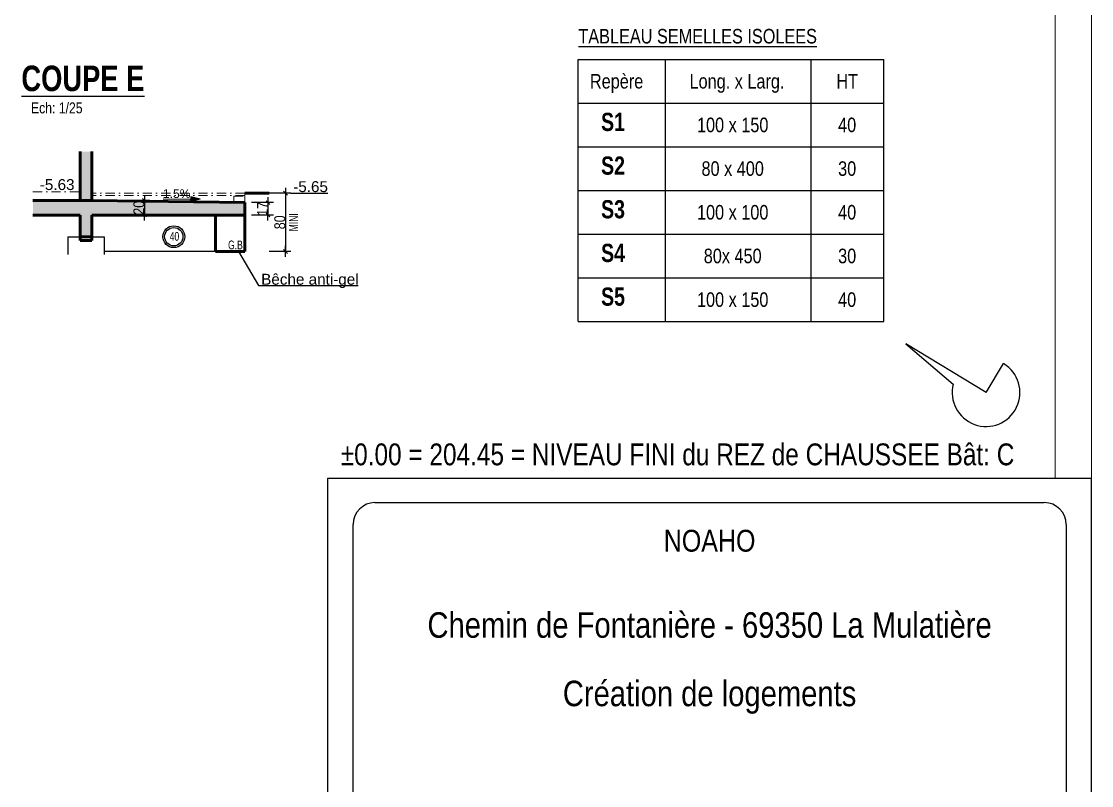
# Model space of a CAD drawing. Header units: centimetres. Extents: x 28113 to 82487, y -42944 to -12804.
# Drawn here: x 33602 to 35073, y -38185 to -37135 of the extents above; entities that cross this region are included whole.
import ezdxf
from ezdxf.enums import TextEntityAlignment as Align

# ---------------------------------------------------------------- set-up
doc = ezdxf.new("R2010")
doc.units = ezdxf.units.CM
doc.header["$LTSCALE"] = 0.5
doc.linetypes.add('TIRETPTX2', pattern=[50.8, 25.4, -12.7, 0, -12.7])
doc.layers.get('DEFPOINTS').update_dxf_attribs({"linetype": 'CONTINUOUS'})
for name, color, linetype in [('01-cartouche', 7, 'CONTINUOUS'), ('01-cartouche-cage A', 7, 'CONTINUOUS'), ('01_linteaux', 2, 'CONTINUOUS'), ('01_poch_murs', 253, 'CONTINUOUS'), ('01_texte', 230, 'CONTINUOUS'), ('AA_COTES', 2, 'CONTINUOUS')]:
    doc.layers.add(name, color=color, linetype=linetype)
for name, color, linetype, lineweight in [('01_Cad_1_', 5, 'CONTINUOUS', 9), ('01_murs_coup', 5, 'CONTINUOUS', 60), ('01_résv', 32, 'CONTINUOUS', 9), ('01_tram_axes', 2, 'TIRETPTX2', 9)]:
    doc.layers.add(name, color=color, linetype=linetype, lineweight=lineweight)
doc.styles.add('ARIAL', font='arial.ttf')
doc.styles.add('cartouche', font='ARIALN.TTF', dxfattribs={"width": 0.01})
doc.styles.add('impact', font='impact.ttf')
doc.styles.add('MATTE_TXT', font='arial.ttf')
doc.styles.add('STYLE2', font='ARIALN.TTF')
doc.styles.add('stylemattecart', font='ARIALN.TTF')
doc.dimstyles.new('JB50', dxfattribs={"dimscale": 0.1, "dimtxt": 150, "dimasz": 15, "dimexe": 0.1, "dimexo": 0.1, "dimgap": 0.09, "dimtad": 1, "dimdec": 1, "dimdsep": 46, "dimtxsty": 'STYLE2', "dimblk1": 'BOND_G', "dimblk2": 'BOND_D', "dimsah": 1, "dimcen": 1.5, "dimdle": 0.01, "dimse1": 1, "dimse2": 1, "dimclrd": 4, "dimclre": 2, "dimclrt": 6, "dimazin": 2, "dimtfac": 2.333333, "dimtdec": 1, "dimtix": 1, "dimtmove": 2, "dimatfit": 3, "dimldrblk": 'BOND_G', "dimfxl": 1, "dimtolj": 1, "dimtzin": 0, "dimarcsym": 0})

# ---------------------------------------------------------------- blocks, each defined once
blk = doc.blocks.new('cartstruc')
at = {"layer": '01-cartouche-cage A', "linetype": 'Continuous'}
h = blk.add_hatch(color=9, dxfattribs=at)
h.dxf.hatch_style = 2
h.paths.add_polyline_path([(-43.6, 691.3), (-1004.8, 691.3), (-1004.8, 473.8), (-347.3, 473.8), (-347.3, 644.1), (-242.5, 473.8), (-43.6, 473.8)])
h.paths.add_polyline_path([(-951, 670.1), (-407.9, 670.1), (-407.9, 498.5), (-951, 498.5)], flags=24)
h.paths.add_polyline_path([(-223.9, 590.8), (-105, 590.8), (-105, 608.8), (-223.9, 608.8)], flags=24)
h.paths.add_polyline_path([(-224.7, 609.7), (-105.7, 609.7), (-105.7, 627.7), (-224.7, 627.7)], flags=24)
h.paths.add_polyline_path([(-226.3, 624.9), (-64.8, 624.9), (-64.8, 652.4), (-226.3, 652.4)], flags=24)
h.paths.add_polyline_path([(-226.3, 646.9), (-85, 646.9), (-85, 674.3), (-226.3, 674.3)], flags=24)
h = blk.add_hatch(color=1, dxfattribs=at)
h.dxf.hatch_style = 2
h.paths.add_polyline_path([(-338.4, 615.7), (-338.4, 95.5), (-95.1, 215.8)])
h.paths.add_polyline_path([(-318.9, 264.4), (-190.8, 265.4), (-191.1, 303.5), (-319.2, 302.5)], flags=24)
h.paths.add_polyline_path([(-326.5, 202.5), (-70.2, 203.9), (-70.5, 265.1), (-326.9, 263.8)], flags=9)
h = blk.add_hatch(color=8, dxfattribs=at)
h.dxf.hatch_style = 2
h.paths.add_polyline_path([(-45, 258.5), (-110.7, 258.5), (-81.6, 211.1), (-347.1, 79.6), (-347.1, 258.5), (-1003.4, 258.5), (-1003.4, 43.7), (-45, 43.7)])
h.paths.add_polyline_path([(-202.1, 89.1), (-60, 89.1), (-60, 127.9), (-202.1, 127.9)], flags=24)
h.paths.add_polyline_path([(-999.3, 201), (-637.8, 201), (-637.8, 47), (-999.3, 47)], flags=24)
h.paths.add_polyline_path([(-978.3, 193.3), (-435, 193.3), (-435, 254.8), (-978.3, 254.8)], flags=24)
h.paths.add_polyline_path([(-559.9, 135.5), (-504.8, 135.5), (-504.8, 166.4), (-559.9, 166.4)], flags=24)
h.paths.add_polyline_path([(-203.2, 50.3), (-56.6, 50.3), (-56.6, 88.6), (-203.2, 88.6)], flags=24)
h.paths.add_polyline_path([(-457.1, 55), (-402.4, 55), (-402.4, 85.9), (-457.1, 85.9)], flags=24)
h.paths.add_polyline_path([(-458.8, 92.7), (-404.1, 92.7), (-404.1, 123.6), (-458.8, 123.6)], flags=24)
h.paths.add_polyline_path([(-557.8, 55.3), (-498.9, 55.3), (-498.9, 86.2), (-557.8, 86.2)], flags=24)
h.paths.add_polyline_path([(-550.6, 93.7), (-498.3, 93.7), (-498.3, 124.6), (-550.6, 124.6)], flags=24)
h.paths.add_polyline_path([(-459.9, 172.5), (-408.3, 172.5), (-408.3, 203.4), (-459.9, 203.4)], flags=24)
h.paths.add_polyline_path([(-547.6, 175), (-500.7, 175), (-500.7, 205.9), (-547.6, 205.9)], flags=24)
h.paths.add_polyline_path([(-562.3, 213.8), (-499.3, 213.8), (-499.3, 244.7), (-562.3, 244.7)], flags=8)
h.paths.add_polyline_path([(-458.6, 213), (-411.3, 213), (-411.3, 243.9), (-458.6, 243.9)], flags=24)
h.paths.add_polyline_path([(-457.7, 133.4), (-405.4, 133.4), (-405.4, 164.4), (-457.7, 164.4)], flags=24)
for p, q in [((0, 1485), (-1050, 1485)), ((-1050, 1485), (-1050, 0)), ((0, 0), (0, 1485)), ((-1050, 0), (0, 0))]:
    blk.add_line(p, q, dxfattribs=at)
at = {"layer": '01-cartouche-cage A', "color": 7, "linetype": 'Continuous'}
for p, q in [((-985, 1452), (-65, 1452)), ((-1015, 60), (-1015, 1422)), ((-35, 1422), (-35, 292.1)), ((-35, 292.1), (-35, 60)), ((-65, 30), (-985, 30))]:
    blk.add_line(p, q, dxfattribs=at)
at = {"layer": '01-cartouche-cage A', "color": 7}
for p, q in [((-1002.2, 879.3), (-48.1, 879.3)), ((-1002.2, 842.3), (-1002.2, 879.3)), ((-48.1, 879.3), (-48.1, 842.3)), ((-48.1, 842.3), (-1002.2, 842.3))]:
    blk.add_line(p, q, dxfattribs=at)
at = {"layer": '01-cartouche-cage A', "color": 8}
for p, q in [((-914.7, 466.6), (-914.7, 263.2)), ((-809.1, 466.6), (-809.1, 263.2)), ((-1003.6, 442.3), (-351, 442.3)), ((-1003.6, 414.4), (-351, 414.4)), ((-1003.6, 383.3), (-351, 383.3)), ((-1003.6, 352.2), (-351, 352.2)), ((-1003.6, 321.1), (-351, 321.1)), ((-1003.6, 290), (-351, 290))]:
    blk.add_line(p, q, dxfattribs=at)
at = {"layer": '01-cartouche-cage A', "color": 7, "linetype": 'Continuous'}
for centre, start, end in [((-985, 1422), 90, 180), ((-65, 1422), 0, 90), ((-985, 60), 180, 270), ((-65, 60), 270, 0)]:
    blk.add_arc(centre, 30, start, end, dxfattribs=at)
at = {"layer": '01-cartouche-cage A', "color": 7, "style": 'stylemattecart'}
for s, p in [('Les entreprises réalisant les travaux devront tenir compte des derniers plans architecte lors de la réalisation des travaux', (-525.1, 869.8)), ("Les plans du be MATTE ne doivent servir qu'au corps d'état concerné et doivent être des plans d'exécution.", (-525.1, 853.7))]:
    blk.add_text(s, height=12, dxfattribs=at).set_placement(p, align=Align.MIDDLE_CENTER)
at = {"layer": '01-cartouche-cage A', "color": 8, "style": 'cartouche'}
for s, p in [('ARCHITECTE(S):', (-1002.2, 807.7)), ('MO DELEGUE:', (-525.1, 807.7)), ('BET STRUCTURE:', (-1002.2, 780.9)), ('MOE:', (-525.1, 780.9)), ('BET FLUIDES:', (-1002.2, 753.9)), ('CSPS:', (-525.1, 753.9)), ('ECONOMISTE:', (-1002.2, 727.1)), ('OPC:', (-525.1, 727.1)), ('BUREAU DE CONTROLE:', (-1002.2, 700.3)), ('ENTREPRISE(S):', (-525.1, 700.3))]:
    blk.add_text(s, height=12, dxfattribs=at).set_placement(p)
at = {"layer": '01-cartouche-cage A', "color": 7, "style": 'stylemattecart'}
for s, height, p in [('Contrainte de sol:', 12, (-249.5, 493.8)), ('Contrainte sur le sol:', 12, (-246.5, 494.4)), ('Dessiné par :', 15, (-558.6, 137)), ('Contrôlé par :', 15, (-558.6, 108.9)), ('119 BOULEVARD STALINGRAD 69100 VILLEURBANNE', 12, (-995.8, 103.8)), ('Tél. 04 72 44  02 87  Fax 04 72 44 26 59', 12, (-942.6, 78.4)), ('Echelle         :', 15, (-558.6, 80.8)), ('E-mail : bet@matte.fr', 12, (-884.2, 55.6))]:
    blk.add_text(s, height=height, dxfattribs=at).set_placement(p)
for s, height, width, p, p2 in [('INDICE', 16, 0.941138, (-988.7, 451.3), (-930.3, 451.3)), ('DATE', 16, 0.922192, (-883.4, 452), (-838.3, 452)), ('MODIFICATIONS', 16, 0.943218, (-674.7, 452.8), (-537.3, 452.8)), ('Aciers HA (T) FeE500', 16, 0.978863, (-225.4, 442.3), (-49.9, 442.3)), ('Aciers Doux (Ø) FeE 235', 16, 0.76709, (-207, 412.3), (-49.9, 412.3)), ('Aciers TS FeE 500', 16, 0.901377, (-188.6, 382.3), (-49.9, 382.3)), ('Béton fc28 >= 25MPa', 16, 0.678142, (-170.1, 352.3), (-49.9, 352.3)), ('Enrobage = 3 cm', 16, 0.726904, (-151.7, 322.3), (-49.9, 322.3)), ('Affaire N°', 25, 1.15762, (-196.3, 96), (-51.1, 96))]:
    blk.add_text(s, height=height, dxfattribs=dict(at, width=width)).set_placement(p, p2, align=Align.FIT)
at = {"layer": '01-cartouche-cage A', "color": 255, "style": 'stylemattecart'}
for s, height, p in [('PLAN N°', 25, (-321, 317.2)), ('DATE :', 15, (-321, 231.2)), ("BUREAU D'ÉTUDES", 20, (-926.6, 170.9)), ('STRUCTURES ET FLUIDES', 20, (-966.1, 137.2))]:
    blk.add_text(s, height=height, dxfattribs=at).set_placement(p)
at = {"layer": '01-cartouche-cage A', "color": 255, "style": 'stylemattecart', "width": 1.812358}
blk.add_text('MATTÉ', height=41, dxfattribs=at).set_placement((-968, 203.6), (-679.6, 203.6), align=Align.FIT)
at = {"layer": '01-cartouche-cage A', "color": 7, "style": 'stylemattecart'}
for tag, height, p in [('NOMCLIENT', 30, (-525, 1399.6)), ('ADRESSE1CLIENT', 25, (-525, 1326.7)), ('ADRESSE2CLIENT', 25, (-525, 1283.9)), ('NOMAFFAIRE1', 45, (-525.1, 1189.8)), ('NOMAFFAIRE2', 45, (-525.1, 1110.4)), ('NOMAFFAIRE3', 45, (-525.1, 1031.7)), ('ADRESSE1AFFAIRE', 20, (-525.1, 943.3)), ('ADRESSE2AFFAIRE', 20, (-525.1, 909.2)), ('INDICE-A', 15, (-959.1, 428.4)), ('DATE-A', 15, (-861.9, 428.4)), ('INDICE-B', 15, (-959.1, 400.5)), ('DATE-B', 15, (-861.9, 400.5)), ('INDICE-C', 15, (-959.1, 369.4)), ('DATE-C', 15, (-861.9, 369.4)), ('INDICE-D', 15, (-959.1, 338.3)), ('DATE-D', 15, (-861.9, 338.3)), ('INDICE-E', 15, (-959.1, 307.2)), ('DATE-E', 15, (-861.9, 307.2)), ('INDICE-F', 15, (-959.1, 276.1)), ('DATE-F', 15, (-861.9, 276.1))]:
    blk.add_attdef(tag, text='', height=height, dxfattribs=at).set_placement(p, align=Align.MIDDLE_CENTER)
for tag, height, p in [('NOMARCHI', 15, (-831.1, 803.3)), ('MODEL', 15, (-408.9, 803.3)), ('BETSTRUCTURE', 15, (-831.1, 776.5)), ('MOE', 15, (-408.9, 776.5)), ('BETFLUIDES', 15, (-831.1, 749.5)), ('CSPS', 15, (-408.9, 749.5)), ('ECONOMISTE', 15, (-831.1, 722.7)), ('OPC', 15, (-408.9, 722.7)), ('BDC', 15, (-831.1, 695.9)), ('NOMENTREPRISE', 15, (-408.9, 695.9)), ('NUMBAT', 27, (-249.5, 614.7)), ('PHASE', 35, (-249.5, 537.9)), ('CONT-SOL', 12, (-138.6, 490.2)), ('NOMDESS', 15, (-451.8, 132.3)), ('NOMING', 15, (-451.8, 104.3)), ('ECH', 15, (-451.8, 76.3)), ('NUMAFF', 25, (-196.3, 48.9))]:
    blk.add_attdef(tag, text='', height=height, dxfattribs=at).set_placement(p, align=Align.BOTTOM_LEFT)
at = {"layer": '01-cartouche-cage A', "color": 7, "style": 'stylemattecart', "width": 0.8}
for tag, p in [('TITRTEPLAN1', (-677.3, 664.6)), ('TITRTEPLAN2', (-677.3, 610.2)), ('TITRTEPLAN3', (-677.3, 556)), ('TITRTEPLAN4', (-677.3, 501.4))]:
    blk.add_attdef(tag, text='', height=33, dxfattribs=at).set_placement(p, align=Align.MIDDLE_CENTER)
at = {"layer": '01-cartouche-cage A', "color": 7, "style": 'stylemattecart'}
for tag, p in [('MODIF-A', (-802.6, 428.4)), ('MODIF-B', (-802.6, 400.5)), ('MODIF-C', (-802.6, 369.4)), ('MODIF-D', (-802.6, 338.3)), ('MODIF-E', (-802.6, 307.2)), ('MODIF-F', (-802.6, 276.1))]:
    blk.add_attdef(tag, text='', height=15, dxfattribs=at).set_placement(p, align=Align.MIDDLE_LEFT)
at = {"layer": '01-cartouche-cage A', "color": 255, "style": 'stylemattecart'}
for tag, height, p in [('N°P', 35, (-321, 256)), ('IP', 35, (-210.3, 256)), ('DATEPLAN', 15, (-257.7, 226.8))]:
    blk.add_attdef(tag, text='', height=height, dxfattribs=at).set_placement(p, align=Align.BOTTOM_LEFT)
blk = doc.blocks.new('BOND_G')
at = {"layer": 'AA_COTES', "color": 0}
for p, q in [((0, -5), (0, 15)), ((5, 0), (-5, 0)), ((1.77, 1.77), (-1.77, -1.77))]:
    blk.add_line(p, q, dxfattribs=at)
blk = doc.blocks.new('BOND_D')
at = {"layer": 'AA_COTES', "color": 0}
for p, q in [((5, 0), (-5, 0)), ((-1.77, -1.77), (1.77, 1.77)), ((0, 5), (0, -15))]:
    blk.add_line(p, q, dxfattribs=at)
blk = doc.blocks.new('*D4686')
at = {"layer": '01_résv', "color": 4, "lineweight": -2, "ltscale": 2, "transparency": 16777216}
blk.add_line((33770.9, -37382.6), (33770.9, -37399.6), dxfattribs=at)
at = {"layer": 'DEFPOINTS', "color": 0, "ltscale": 2}
for p in [(33698.6, -37381.1), (33698.6, -37401.1), (33770.9, -37401.1)]:
    blk.add_point(p, dxfattribs=at)
at = {"layer": '01_résv', "color": 4, "lineweight": -2, "ltscale": 2, "transparency": 16777216, "xscale": 1.5, "yscale": 1.5, "zscale": 1.5}
for name, p, rotation in [('BOND_G', (33770.9, -37381.1), 90), ('BOND_D', (33770.9, -37401.1), 270)]:
    blk.add_blockref(name, p, dxfattribs=dict(at, rotation=rotation))
at = {"layer": '01_résv', "color": 6, "ltscale": 2, "transparency": 16777216, "insert": (33763.2, -37391.1), "char_height": 15, "attachment_point": 5, "rotation": 90, "style": 'STYLE2'}
blk.add_mtext('\\A1;20', dxfattribs=at)
blk = doc.blocks.new('*D4687')
at = {"layer": '01_résv', "color": 4, "lineweight": -2, "ltscale": 2, "transparency": 16777216}
blk.add_line((33940.6, -37385.6), (33940.6, -37399.6), dxfattribs=at)
at = {"layer": 'DEFPOINTS', "color": 0, "ltscale": 2}
for p in [(33908.6, -37384.1), (33908.6, -37401.1), (33940.6, -37401.1)]:
    blk.add_point(p, dxfattribs=at)
at = {"layer": '01_résv', "color": 4, "lineweight": -2, "ltscale": 2, "transparency": 16777216, "xscale": 1.5, "yscale": 1.5, "zscale": 1.5}
for name, p, rotation in [('BOND_G', (33940.6, -37384.1), 90), ('BOND_D', (33940.6, -37401.1), 270)]:
    blk.add_blockref(name, p, dxfattribs=dict(at, rotation=rotation))
at = {"layer": '01_résv', "color": 6, "ltscale": 2, "transparency": 16777216, "insert": (33933.1, -37392.6), "char_height": 15, "attachment_point": 5, "rotation": 90, "style": 'STYLE2'}
blk.add_mtext('\\A1;17', dxfattribs=at)
blk = doc.blocks.new('*D4688')
at = {"layer": '01_résv', "color": 4, "lineweight": -2, "ltscale": 2, "transparency": 16777216}
blk.add_line((33964.6, -37372.6), (33964.6, -37449.6), dxfattribs=at)
at = {"layer": 'DEFPOINTS', "color": 0, "ltscale": 2}
for p in [(33942.2, -37371.1), (33908.6, -37451.1), (33964.6, -37451.1)]:
    blk.add_point(p, dxfattribs=at)
at = {"layer": '01_résv', "color": 4, "lineweight": -2, "ltscale": 2, "transparency": 16777216, "xscale": 1.5, "yscale": 1.5, "zscale": 1.5}
for name, p, rotation in [('BOND_G', (33964.6, -37371.1), 90), ('BOND_D', (33964.6, -37451.1), 270)]:
    blk.add_blockref(name, p, dxfattribs=dict(at, rotation=rotation))
at = {"layer": '01_résv', "color": 6, "ltscale": 2, "transparency": 16777216, "insert": (33956.9, -37411.1), "char_height": 15, "attachment_point": 5, "rotation": 90, "style": 'STYLE2'}
blk.add_mtext('\\A1;80', dxfattribs=at)

msp = doc.modelspace()

# ---------------------------------------------------------------- hatches: boundary and pattern name
at = {"layer": '01_poch_murs', "ltscale": 2}
h = msp.add_hatch(color=256, dxfattribs=at)
h.dxf.hatch_style = 1
h.paths.add_polyline_path([(33908.636, -37384.078), (33698.636, -37381.078), (33617.432, -37381.078), (33617.432, -37401.078), (33682.636, -37401.078), (33682.636, -37431.078), (33698.636, -37431.078), (33698.636, -37401.078), (33908.636, -37401.078)])
h.paths.add_polyline_path([(33698.636, -37313.855), (33682.636, -37313.855), (33682.636, -37381.078), (33698.636, -37381.078)])
h.paths.add_polyline_path([(33778.729, -37404.2), (33778.729, -37377.587), (33747.502, -37377.587), (33747.502, -37404.2)], flags=9)
h = msp.add_hatch(color=256, dxfattribs=at)
h.dxf.hatch_style = 1
h.paths.add_polyline_path([(33734.665, -37389.094, 0.2142066), (33721.782, -37381.408), (33718.068, -37381.355, 0.22168827), (33704.665, -37389.094, 0.10851541), (33698.883, -37383.775), (33698.636, -37401.078), (33743.361, -37401.078, 0.24242258)])
h = msp.add_hatch(color=256, dxfattribs=at)
h.dxf.hatch_style = 1
h.paths.add_polyline_path([(33908.636, -37384.078), (33721.782, -37381.408, -0.2142066), (33734.665, -37389.094, -0.24242258), (33743.361, -37401.078), (33908.636, -37401.078)])
h.paths.add_polyline_path([(33718.068, -37381.355), (33698.922, -37381.082), (33698.883, -37383.775, -0.10851541), (33704.665, -37389.094, -0.22168827)])
h.paths.add_polyline_path([(33778.729, -37404.2), (33778.729, -37377.587), (33747.502, -37377.587), (33747.502, -37404.2)], flags=9)

# ---------------------------------------------------------------- linework, layer by layer
at = {"layer": '01_Cad_1_'}
msp.add_line((35072.592, -35048.151), (35072.592, -37763.151), dxfattribs=at)
at = {"layer": '01_Cad_1_', "color": 2}
msp.add_line((35022.592, -35098.151), (35022.592, -37763.151), dxfattribs=at)
at = {"layer": '01_linteaux'}
for p, q in [((33665.636, -37431.078), (33682.636, -37431.078)), ((33665.636, -37431.078), (33665.636, -37455.425)), ((33665.636, -37431.078), (33665.636, -37431.078)), ((33698.636, -37431.078), (33715.636, -37431.078)), ((33715.636, -37431.078), (33715.636, -37455.425)), ((33868.636, -37451.078), (33715.636, -37451.078))]:
    msp.add_line(p, q, dxfattribs=at)
at = {"layer": '01_murs_coup'}
for p, q in [((33682.636, -37313.855), (33682.636, -37381.078)), ((33698.636, -37381.078), (33698.636, -37313.855)), ((33908.636, -37371.078), (33942.222, -37371.078)), ((33617.432, -37381.078), (33698.636, -37381.078)), ((33698.636, -37381.078), (33908.636, -37384.078)), ((33908.636, -37384.078), (33908.636, -37451.078)), ((33617.432, -37401.078), (33682.636, -37401.078)), ((33682.636, -37401.078), (33682.636, -37436.078)), ((33698.636, -37401.078), (33698.636, -37436.078)), ((33698.636, -37401.078), (33908.636, -37401.078)), ((33868.636, -37401.078), (33868.636, -37451.078)), ((33682.636, -37431.078), (33698.636, -37431.078)), ((33682.636, -37436.078), (33698.636, -37436.078)), ((33868.636, -37451.078), (33908.636, -37451.078))]:
    msp.add_line(p, q, dxfattribs=at)
at = {"layer": '01_texte'}
for p, q in [((34367.099, -37187.356), (34487.099, -37187.356)), ((34367.099, -37247.356), (34367.099, -37187.356)), ((34487.099, -37187.356), (34687.099, -37187.356)), ((34487.099, -37247.356), (34487.099, -37187.356)), ((34687.099, -37187.356), (34787.099, -37187.356)), ((34687.099, -37247.356), (34687.099, -37187.356)), ((34687.099, -37247.356), (34687.099, -37187.356)), ((34787.099, -37247.356), (34787.099, -37187.356)), ((34367.099, -37247.356), (34487.099, -37247.356)), ((34367.099, -37307.356), (34367.099, -37247.356)), ((34487.099, -37247.356), (34687.099, -37247.356)), ((34487.099, -37307.356), (34487.099, -37247.356)), ((34687.099, -37247.356), (34787.099, -37247.356)), ((34687.099, -37307.356), (34687.099, -37247.356)), ((34687.099, -37307.356), (34687.099, -37247.356)), ((34787.099, -37307.356), (34787.099, -37247.356)), ((34367.099, -37307.356), (34487.099, -37307.356)), ((34367.099, -37367.356), (34367.099, -37307.356)), ((34487.099, -37307.356), (34687.099, -37307.356)), ((34487.099, -37367.356), (34487.099, -37307.356)), ((34687.099, -37307.356), (34787.099, -37307.356)), ((34687.099, -37367.356), (34687.099, -37307.356)), ((34687.099, -37367.356), (34687.099, -37307.356)), ((34787.099, -37367.356), (34787.099, -37307.356)), ((33972.074, -37371.078), (34022.667, -37371.078)), ((34367.099, -37367.356), (34487.099, -37367.356)), ((34367.099, -37427.356), (34367.099, -37367.356)), ((34487.099, -37367.356), (34687.099, -37367.356)), ((34487.099, -37427.356), (34487.099, -37367.356)), ((34687.099, -37367.356), (34787.099, -37367.356)), ((34687.099, -37427.356), (34687.099, -37367.356)), ((34687.099, -37427.356), (34687.099, -37367.356)), ((34787.099, -37427.356), (34787.099, -37367.356)), ((33796.494, -37378.709), (33847.275, -37379.435)), ((33834.677, -37382.366), (33834.722, -37379.255)), ((33847.275, -37379.435), (33834.677, -37382.366)), ((33834.766, -37376.144), (33834.722, -37379.255)), ((33847.275, -37379.435), (33834.766, -37376.144)), ((34367.099, -37427.356), (34487.099, -37427.356)), ((34367.099, -37487.356), (34367.099, -37427.356)), ((34487.099, -37427.356), (34687.099, -37427.356)), ((34487.099, -37487.356), (34487.099, -37427.356)), ((34687.099, -37427.356), (34787.099, -37427.356)), ((34687.099, -37487.356), (34687.099, -37427.356)), ((34687.099, -37487.356), (34687.099, -37427.356)), ((34787.099, -37487.356), (34787.099, -37427.356)), ((33900.163, -37451.078), (33927.613, -37497.934)), ((34367.099, -37487.356), (34487.099, -37487.356)), ((34367.099, -37547.356), (34367.099, -37487.356)), ((34487.099, -37487.356), (34687.099, -37487.356)), ((34487.099, -37547.356), (34487.099, -37487.356)), ((34687.099, -37487.356), (34787.099, -37487.356)), ((34687.099, -37547.356), (34687.099, -37487.356)), ((34687.099, -37547.356), (34687.099, -37487.356)), ((34787.099, -37547.356), (34787.099, -37487.356)), ((33927.613, -37497.934), (34064.389, -37497.934)), ((34367.099, -37547.356), (34487.099, -37547.356)), ((34487.099, -37547.356), (34687.099, -37547.356)), ((34687.099, -37547.356), (34787.099, -37547.356)), ((34927.559, -37645.055), (34817.241, -37578.191)), ((34817.241, -37578.191), (34882.511, -37633.338)), ((34927.559, -37645.055), (34951.685, -37605.249))]:
    msp.add_line(p, q, dxfattribs=at)
for radius in [14.994, 12.586, 12.586]:
    msp.add_circle((33811.132, -37430.891), radius, dxfattribs=at)
msp.add_arc((34927.559, -37645.055), 46.546, 165.420864, 58.779823, dxfattribs=at)
msp.add_solid([(33834.766, -37376.144), (33847.275, -37379.435), (33834.677, -37382.366)], dxfattribs=at)
at = {"layer": '01_tram_axes'}
for p, q in [((33617.432, -37369.078), (33682.636, -37369.078)), ((33908.636, -37371.078), (33698.636, -37371.078)), ((33908.636, -37374.078), (33698.636, -37374.078)), ((33893.636, -37375.078), (33908.636, -37375.078)), ((33893.636, -37384.078), (33893.636, -37375.078)), ((33908.636, -37374.078), (33908.636, -37371.078)), ((33908.636, -37384.078), (33908.636, -37375.078))]:
    msp.add_line(p, q, dxfattribs=at)

# ---------------------------------------------------------------- block references
at = {"layer": '01_Cad_1_'}
ref = msp.add_blockref('cartstruc', (35072.592, -39248.151), dxfattribs=at)
ref.add_attrib('NOMCLIENT', 'NOAHO', dxfattribs={"layer": '01-cartouche', "color": 7, "height": 30, "style": 'stylemattecart'}).set_placement((34547.581, -37848.535), align=Align.MIDDLE_CENTER)
ref.add_attrib('ADRESSE2CLIENT', 'Chemin de Fontanière - 69350 La Mulatière', dxfattribs={"layer": '01-cartouche-cage A', "color": 7, "height": 35, "style": 'stylemattecart'}).set_placement((34547.559, -37964.292), align=Align.MIDDLE_CENTER)
ref.add_attrib('NOMAFFAIRE1', 'Création de logements', dxfattribs={"layer": '01-cartouche-cage A', "color": 7, "height": 35, "style": 'stylemattecart'}).set_placement((34547.54, -38058.309), align=Align.MIDDLE_CENTER)
ref.add_attrib('NOMARCHI', "Atelier D'IS", dxfattribs={"layer": '01-cartouche-cage A', "color": 7, "height": 15, "style": 'stylemattecart'}).set_placement((34241.463, -38444.845), align=Align.BOTTOM_LEFT)
ref.add_attrib('BETSTRUCTURE', 'MATTE SAS', dxfattribs={"layer": '01-cartouche-cage A', "color": 7, "height": 15, "style": 'stylemattecart'}).set_placement((34241.463, -38471.617), align=Align.BOTTOM_LEFT)
ref.add_attrib('BETFLUIDES', 'PRELEM', dxfattribs={"layer": '01-cartouche-cage A', "color": 7, "height": 15, "style": 'stylemattecart'}).set_placement((34241.463, -38498.675), align=Align.BOTTOM_LEFT)
ref.add_attrib('ECONOMISTE', 'EXECO', dxfattribs={"layer": '01-cartouche-cage A', "color": 7, "height": 15, "style": 'stylemattecart'}).set_placement((34241.463, -38525.447), align=Align.BOTTOM_LEFT)
ref.add_attrib('BDC', '          Bureau VERITAS', dxfattribs={"layer": '01-cartouche-cage A', "color": 7, "height": 15, "style": 'stylemattecart'}).set_placement((34241.463, -38552.223), align=Align.BOTTOM_LEFT)
ref.add_attrib('MOE', 'PSO Ingéniérie', dxfattribs={"layer": '01-cartouche-cage A', "color": 7, "height": 15, "style": 'stylemattecart'}).set_placement((34663.656, -38471.617), align=Align.BOTTOM_LEFT)
ref.add_attrib('CSPS', 'SUD EST COORDINATION', dxfattribs={"layer": '01-cartouche-cage A', "color": 7, "height": 15, "style": 'stylemattecart'}).set_placement((34663.656, -38498.675), align=Align.BOTTOM_LEFT)
ref.add_attrib('NOMENTREPRISE', 'Fontanel-pbc', dxfattribs={"layer": '01-cartouche-cage A', "color": 7, "height": 15, "style": 'stylemattecart'}).set_placement((34663.656, -38552.223), align=Align.BOTTOM_LEFT)
ref.add_attrib('TITRTEPLAN1', 'Bât: C Aile EST', dxfattribs={"layer": '01-cartouche-cage A', "color": 7, "height": 33, "style": 'stylemattecart', "width": 0.8}).set_placement((34395.31, -38583.599), align=Align.MIDDLE_CENTER)
ref.add_attrib('TITRTEPLAN2', 'FONDATIONS au -2', dxfattribs={"layer": '01-cartouche-cage A', "color": 7, "height": 33, "style": 'stylemattecart', "width": 0.8}).set_placement((34395.31, -38637.99), align=Align.MIDDLE_CENTER)
ref.add_attrib('TITRTEPLAN3', 'Coffrage', dxfattribs={"layer": '01-cartouche-cage A', "color": 7, "height": 33, "style": 'stylemattecart', "width": 0.8}).set_placement((34395.31, -38692.149), align=Align.MIDDLE_CENTER)
ref.add_attrib('PHASE', 'DOE', dxfattribs={"layer": '01-cartouche-cage A', "color": 7, "height": 35, "style": 'stylemattecart'}).set_placement((34823.057, -38710.215), align=Align.BOTTOM_LEFT)
ref.add_attrib('CONT-SOL', '8 bars ELS', dxfattribs={"layer": '01-cartouche-cage A', "color": 7, "height": 15, "style": 'stylemattecart'}).set_placement((34933.976, -38757.92), align=Align.BOTTOM_LEFT)
ref.add_attrib('INDICE-A', 'A', dxfattribs={"layer": '01-cartouche-cage A', "color": 7, "height": 15, "style": 'stylemattecart'}).set_placement((34113.469, -38819.784), align=Align.MIDDLE_CENTER)
ref.add_attrib('DATE-A', '17/06/2015', dxfattribs={"layer": '01-cartouche-cage A', "color": 7, "height": 15, "style": 'stylemattecart'}).set_placement((34210.717, -38819.784), align=Align.MIDDLE_CENTER)
ref.add_attrib('MODIF-A', 'AJOUTE COUPE E et RESEAUX SOUS DALLAGE', dxfattribs={"layer": '01-cartouche-cage A', "color": 7, "height": 15, "style": 'stylemattecart'}).set_placement((34269.967, -38819.784), align=Align.MIDDLE_LEFT)
ref.add_attrib('N°P', 'C03', dxfattribs={"layer": '01-cartouche-cage A', "color": 255, "height": 35, "style": 'stylemattecart'}).set_placement((34751.631, -38992.196), align=Align.BOTTOM_LEFT)
ref.add_attrib('IP', 'A', dxfattribs={"layer": '01-cartouche-cage A', "color": 255, "height": 35, "style": 'stylemattecart'}).set_placement((34862.257, -38992.196), align=Align.BOTTOM_LEFT)
ref.add_attrib('DATEPLAN', '12/05/2015', dxfattribs={"layer": '01-cartouche-cage A', "color": 255, "height": 15, "style": 'stylemattecart'}).set_placement((34814.87, -39021.318), align=Align.BOTTOM_LEFT)
ref.add_attrib('NOMDESS', 'J.BO', dxfattribs={"layer": '01-cartouche-cage A', "color": 7, "height": 15, "style": 'stylemattecart'}).set_placement((34620.797, -39115.851), align=Align.BOTTOM_LEFT)
ref.add_attrib('NOMING', 'P.LIN', dxfattribs={"layer": '01-cartouche-cage A', "color": 7, "height": 15, "style": 'stylemattecart'}).set_placement((34620.797, -39143.891), align=Align.BOTTOM_LEFT)
ref.add_attrib('ECH', '1/50° ', dxfattribs={"layer": '01-cartouche-cage A', "color": 7, "height": 15, "style": 'stylemattecart'}).set_placement((34620.797, -39171.808), align=Align.BOTTOM_LEFT)
ref.add_attrib('NUMAFF', '13.12.119', dxfattribs={"layer": '01-cartouche-cage A', "color": 7, "height": 25, "style": 'stylemattecart'}).set_placement((34876.266, -39199.243), align=Align.BOTTOM_LEFT)

# ---------------------------------------------------------------- texts
at = {"layer": '01_texte', "style": 'MATTE_TXT', "width": 0.8}
for s, height, p in [('%%UTABLEAU SEMELLES ISOLEES', 20, (34531.152, -37171.446)), ('Repère', 20, (34419.745, -37233.298)), ('Long. x Larg.', 20, (34585.216, -37233.298)), ('HT', 20, (34736.641, -37233.298)), ('Ech: 1/25', 15, (33650.294, -37265.947)), ('100 x 150', 20, (34579.307, -37293.298)), ('40', 20, (34736.641, -37293.298)), ('80 x 400', 20, (34579.307, -37353.298)), ('30', 20, (34736.641, -37353.298)), ('100 x 100', 20, (34579.307, -37413.298)), ('40', 20, (34736.641, -37413.298)), ('80x 450', 20, (34579.307, -37473.298)), ('30', 20, (34736.641, -37473.298)), ('100 x 150', 20, (34579.307, -37533.298)), ('40', 20, (34736.641, -37533.298)), ('%%P0.00 = 204.45 = NIVEAU FINI du REZ de CHAUSSEE Bât: C', 30, (34503.545, -37753.899))]:
    msp.add_text(s, height=height, dxfattribs=at).set_placement(p, align=Align.BOTTOM_CENTER)
at = {"layer": '01_texte', "style": 'impact'}
for s, height, p in [('%%UCOUPE E', 35, (33686.171, -37241.387)), ('S1', 25, (34414.827, -37293.156)), ('S2', 25, (34414.827, -37353.156)), ('S3', 25, (34414.827, -37413.156)), ('S4', 25, (34414.827, -37473.156)), ('S5', 25, (34414.827, -37533.156))]:
    msp.add_text(s, height=height, dxfattribs=at).set_placement(p, align=Align.BOTTOM_CENTER)
at = {"layer": '01_texte', "style": 'ARIAL'}
for s, height, p in [('-5.63', 15, (33626.941, -37366.78)), ('-5.65', 15, (33975.25, -37369.611)), ('1.5%%%', 12, (33796.007, -37377.688)), ('Bêche anti-gel', 15, (33931.235, -37496.851))]:
    msp.add_text(s, height=height, dxfattribs=at).set_placement(p)
at = {"layer": '01_texte', "style": 'ARIAL', "width": 0.7}
msp.add_text('MINI', height=12, rotation=90, dxfattribs=at).set_placement((33981.644, -37423.479))
for s, p in [('40', (33805.508, -37436.414)), ('G.B', (33885.724, -37448.182))]:
    msp.add_text(s, height=12, dxfattribs=at).set_placement(p)

# ---------------------------------------------------------------- dimensions: what is measured, and where the dimension line sits
at = {"layer": '01_résv', "ltscale": 2}
for base, p1, p2, picture, middle in [((33770.865, -37401.078), (33698.636, -37381.078), (33698.636, -37401.078), '*D4686', (33763.197, -37391.078)), ((33964.574, -37451.078), (33942.222, -37371.078), (33908.636, -37451.078), '*D4688', (33956.906, -37411.078)), ((33940.604, -37401.078), (33908.636, -37384.078), (33908.636, -37401.078), '*D4687', (33933.064, -37392.578))]:
    dim = msp.add_linear_dim(base=base, p1=p1, p2=p2, angle=90, dimstyle='JB50', dxfattribs=at)
    dim.commit()
    dim.dimension.update_dxf_attribs({"geometry": picture, "text_midpoint": middle})

doc.saveas('drawing.dxf')
